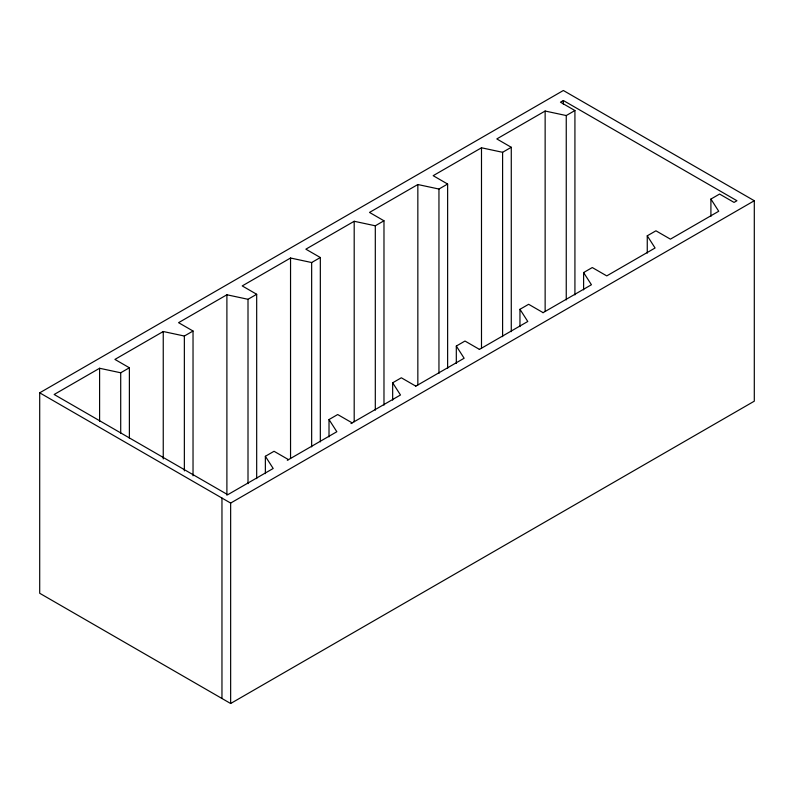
<?xml version="1.0" encoding="UTF-8"?>
<svg xmlns="http://www.w3.org/2000/svg" width="794" height="794" viewBox="0 0 794 794"><rect width="100%" height="100%" fill="white"/><g stroke="black" fill="none" stroke-linecap="round" stroke-linejoin="round"><path stroke-width="1.19" d="M39.7 392.822L563.353 90.496L754.3 200.733L754.3 401.178L230.647 703.504L39.7 593.267L39.7 392.822L230.647 503.068L754.3 200.733M129.382 438.298L129.382 367.771L120.708 372.783L99.597 368.267L54.161 394.489L227.749 494.712L273.186 468.48L265.365 456.292L274.039 451.28L288.51 459.637M193.031 475.785L193.031 331.019L184.357 336.031L163.246 331.515L114.922 359.414L129.382 367.771M256.68 478.633L256.68 294.276L248.006 299.288L226.895 294.773L178.571 322.672L193.031 331.019M320.329 441.881L320.329 257.524L311.655 262.536L290.544 258.02L242.22 285.919L256.68 294.276M383.978 405.139L383.978 220.782L375.304 225.794L354.193 221.278L305.869 249.177L320.329 257.524M447.627 368.386L447.627 184.029L438.953 189.041L417.843 184.526L369.518 212.425L383.978 220.782M511.276 331.644L511.276 147.287L502.602 152.299L481.492 147.783L433.167 175.682L447.627 184.029M574.925 294.892L574.925 110.535L566.251 115.547L545.141 111.031L496.816 138.93L511.276 147.287M710.908 216.385L710.908 199.066L719.582 194.054L734.053 202.41L736.941 200.733L563.353 100.52L560.465 102.188L574.925 110.535M329.014 436.869L329.014 419.55L337.688 414.537L352.159 422.884M392.663 400.126L392.663 382.797L401.337 377.785L415.808 386.142M456.312 363.374L456.312 346.055L464.986 341.043L479.457 349.39M519.961 326.632L519.961 309.303L528.635 304.291L543.106 312.647M583.61 289.879L583.61 272.56L592.284 267.548L606.755 275.895L655.08 247.996L647.259 235.808L655.933 230.806L670.404 239.153L718.729 211.254L710.908 199.066M287.319 460.322L336.835 431.738L329.014 419.55M350.968 423.579L400.484 394.985L392.663 382.797M415.689 386.212L464.133 358.243L456.312 346.055M479.338 349.459L527.782 321.491L519.961 309.303M542.987 312.717L591.431 284.748L583.61 272.56M647.259 235.808L647.259 253.137M566.251 115.547L566.251 299.904M563.353 100.52L563.353 104.232M545.141 111.031L545.141 311.476M502.602 152.299L502.602 336.656M481.492 147.783L481.492 348.219M438.953 189.041L438.953 373.398M417.843 184.526L417.843 384.971M375.304 225.794L375.304 410.151M354.193 221.278L354.193 421.713M311.655 262.536L311.655 446.893M290.544 258.02L290.544 458.466M265.365 456.292L265.365 473.621M248.006 299.288L248.006 483.645M230.647 503.068L230.647 703.504M226.895 294.773L226.895 495.208M221.963 498.056L221.963 698.492M184.357 336.031L184.357 470.902M163.246 331.515L163.246 458.962M120.708 372.783L120.708 433.405M99.597 368.267L99.597 421.465"/></g></svg>
